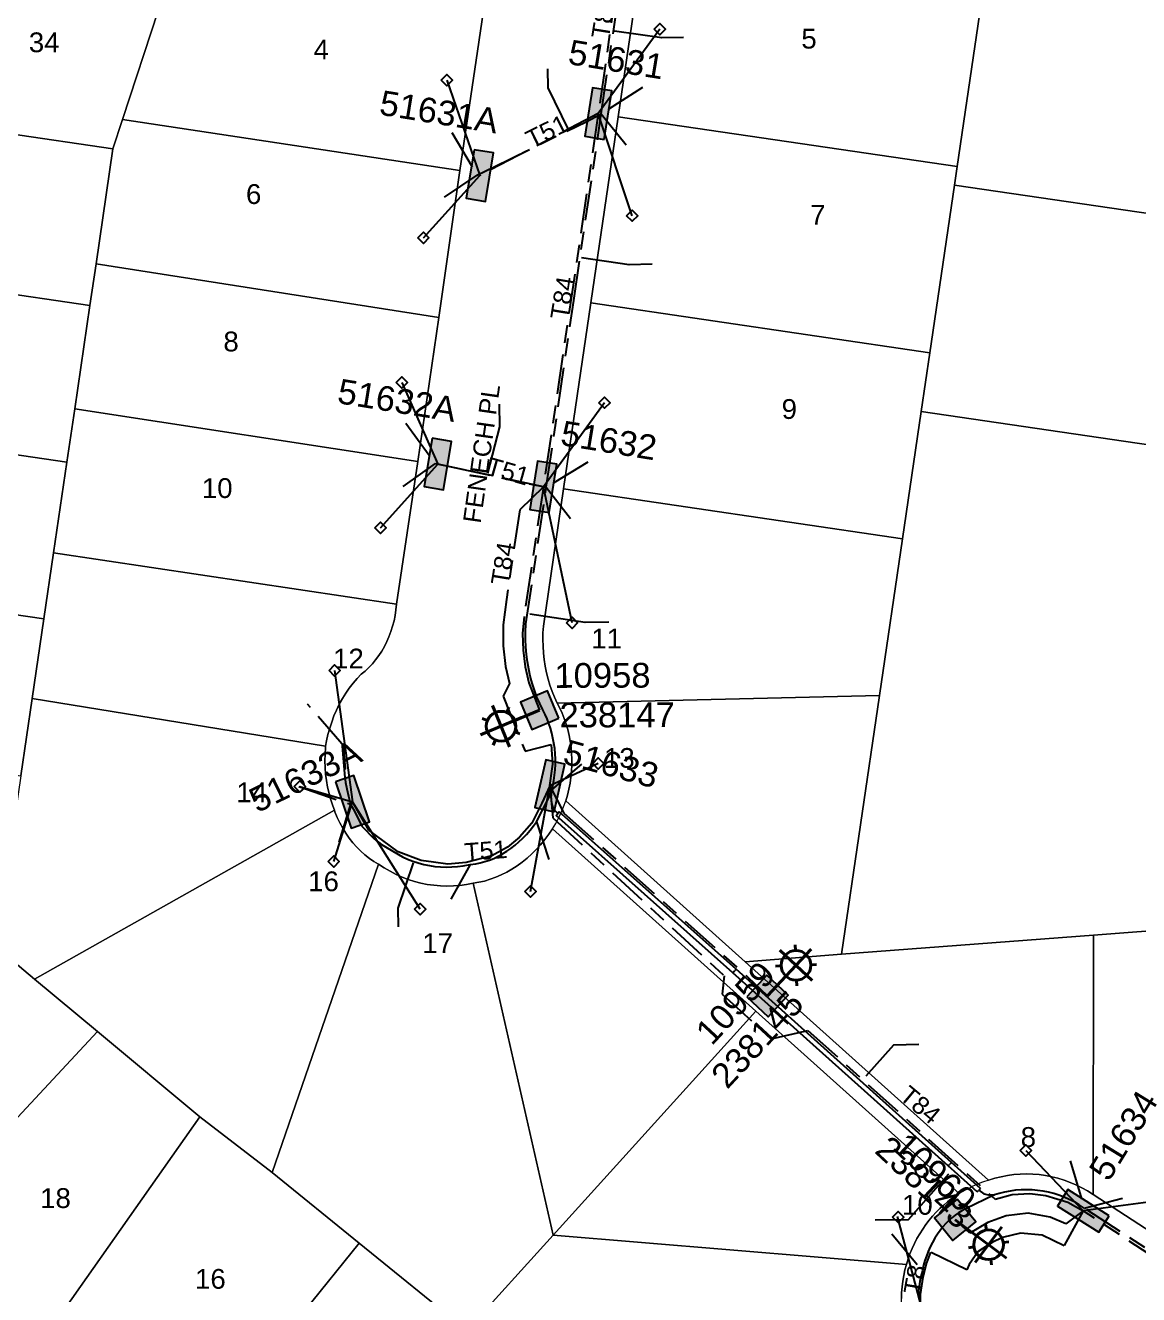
# Model space of a CAD drawing. Header units: metres. Extents: x 302094 to 304730, y 6265242 to 6268907.
# Drawn here: x 303814.9 to 303927.4, y 6267564 to 6267692.2 of the extents above; entities that cross this region are included whole.
import ezdxf
from ezdxf.enums import TextEntityAlignment as Align

# ---------------------------------------------------------------- set-up
doc = ezdxf.new("R2010")
doc.units = ezdxf.units.M
doc.linetypes.add('Cable Exist UG', pattern=[8.2, 4, -1.2, 1.8, -1.2])
doc.layers.get('0').update_dxf_attribs({"color": 6})
for name, color, linetype in [('_User Miscellaneous12', 7, 'Continuous'), ('Duct_SP_EXT', 7, 'Continuous'), ('Equip_SP_SL_EXT', 7, 'Continuous'), ('Mains_LV_EXT', 5, 'Continuous'), ('Mains_LV_SL_EXT', 4, 'Continuous'), ('Services_SP_EXT', 7, 'Continuous'), ('SupportsUG_SP_LV_EXT', 7, 'Continuous'), ('SupportsUG_SP_LV_SL_EXT', 7, 'Continuous'), ('Trench_SP_EXT', 7, 'Continuous')]:
    doc.layers.add(name, color=color, linetype=linetype)
for name, color, linetype, lineweight in [('Cadastre Buildings_SP_EXT', 9, 'Continuous', 5), ('Cadastre Land Parcels_SP_EXT', 7, 'Continuous', 5), ('Cadastre Roads_SP_EXT', 9, 'Continuous', 5)]:
    doc.layers.add(name, color=color, linetype=linetype, lineweight=lineweight)
doc.styles.add('COLUMN_LABEL', font='arial.ttf')
doc.styles.add('iecARIAL', font='arial.ttf', dxfattribs={"height": 2})
doc.styles.add('POLE_LABEL', font='arial.ttf')
doc.styles.get("Standard").update_dxf_attribs({"font": 'arial.ttf'})

# ---------------------------------------------------------------- blocks, each defined once
blk = doc.blocks.new('COLUMN_EXT')
blk.add_hatch(color=256).paths.add_polyline_path([(-1.49, 1.48), (-1.49, -1.49), (1.48, -1.49), (1.48, 1.48)])
blk.add_lwpolyline([(-1.49, -1.49), (1.48, -1.49), (1.48, 1.48), (-1.49, 1.48)], close=True)
for tag, height, style, flags, p in [('ASSET_NUM', 2.5, 'COLUMN_LABEL', 8, (2, 2)), ('STRUCTURE_PLANT_NUMBER', 0.2, 'POLE_LABEL', 9, (1.81, 0.03)), ('STREET_CODE', 0.2, 'COLUMN_LABEL', 9, (1.81, -0.2))]:
    blk.add_attdef(tag, text='', height=height, dxfattribs=dict(style=style, flags=flags)).set_placement(p, align=Align.MIDDLE_LEFT)
at = {"flags": 9}
for tag, p in [('COLUMN_TYPE', (1.81, -0.4)), ('OWNED_BY', (1.81, -0.6)), ('STATE', (1.81, -0.8)), ('USAGE', (1.81, -1)), ('LEGEND', (1.81, -1.2)), ('STREETNAME', (1.81, -1.6)), ('SUBURB', (1.81, -1.8)), ('LOCATION', (1.81, -1.4)), ('NOTES', (1.81, -2))]:
    blk.add_attdef(tag, text='', height=0.2, dxfattribs=at).set_placement(p, align=Align.MIDDLE_LEFT)
at = {"flags": 1}
blk.add_attdef('Z', (1.81, -2.35), '', height=0.2, dxfattribs=at)
blk = doc.blocks.new('PILLAR_EXT')
blk.add_hatch(color=256).paths.add_polyline_path([(-2.475, 0.99), (-2.475, -0.99), (2.475, -0.99), (2.475, 0.99)])
blk.add_lwpolyline([(-2.475, -0.99), (2.475, -0.99), (2.475, 0.99), (-2.475, 0.99)], close=True)
at = {"style": 'iecARIAL', "flags": 8}
blk.add_attdef('ASSET_NUM', (1.5, 3.5), '', height=2.5, dxfattribs=at)
for tag, p, flags in [('OWNED_BY', (0, -0.2), 9), ('STATE', (0, -0.4), 9), ('SUPPORT_TYPE', (0, -0.6), 9), ('USAGE', (0, -0.8), 9), ('LEGEND', (0, -1), 9), ('LOCATION', (0, -1.2), 9), ('NOTES', (0, -1.4), 9), ('STREETNAME', (0, -1.8), 9), ('SUBURB', (0, -2), 1), ('PARENT', (0, -1.6), 9)]:
    blk.add_attdef(tag, p, '', height=0.2, dxfattribs=dict(flags=flags))
blk = doc.blocks.new('SL_LANTERN_EXT')
at = {"lineweight": 40}
for p, q in [((0, 1.97), (0, 6.47)), ((-1.46, 5.68), (-1.06, 5.28)), ((1.46, 5.68), (1.06, 5.28)), ((-2.25, 4.22), (2.25, 4.22)), ((-1.46, 2.76), (-1.06, 3.16)), ((0, 0), (0, 2.72)), ((1.46, 2.76), (1.06, 3.16))]:
    blk.add_line(p, q, dxfattribs=at)
blk.add_circle((0, 4.22), 1.5, dxfattribs=at)
at = {"style": 'iecARIAL', "flags": 8}
blk.add_attdef('ASSET_NUM', (1.5, 1.5), '', height=2.5, dxfattribs=at)
for tag, p, height, flags in [('CONSTRUCTED_VOLTAGE', (0.98, -0.65), 0.2, 9), ('CONTROL_TYPE', (0.98, -0.85), 0.2, 9), ('LANTERN_PURPOSE', (0.98, -1.05), 0.2, 9), ('LANTERN_TYPE', (0.98, -1.25), 0.2, 9), ('NO_PHASES', (0.98, -1.45), 0.2, 9), ('LNUMBER', (2.18, -3.25), 2.5, 8), ('OPERATING_VOLTAGE', (0.98, -1.65), 0.2, 9), ('ORIENTATION', (0.98, -1.85), 0.2, 9), ('OWNED_BY', (0.98, -2.05), 0.2, 9), ('STATE', (0.98, -2.25), 0.2, 9), ('USAGE', (0.98, -2.45), 0.2, 9), ('CEXIST', (0.98, -2.65), 0.2, 9), ('CNEW', (0.98, -2.85), 0.2, 9), ('CNUMBER', (0.98, -3.05), 0.2, 9), ('CREMOVE', (0.98, -3.25), 0.2, 9), ('CREPLACE', (0.98, -3.45), 0.2, 9), ('LKINGHEIGHT', (0.98, -3.65), 0.2, 9), ('LBRACKET', (0.98, -3.85), 0.2, 9), ('LBRACKETVOCAB', (0.98, -4.05), 0.2, 9), ('LCATEGORY', (0.98, -4.25), 0.2, 9), ('LCHARGE1', (0.98, -4.45), 0.2, 9), ('LCHARGE1PERCENT', (0.98, -4.65), 0.2, 9), ('LCHARGE2', (0.98, -4.85), 0.2, 9), ('LCHARGE2PERCENT', (0.98, -5.05), 0.2, 9), ('LCHARGE3', (0.98, -5.25), 0.2, 9), ('LCHARGE3PERCENT', (0.98, -5.45), 0.2, 9), ('LEXIST', (0.98, -5.65), 0.2, 9), ('LLAMP', (0.98, -5.85), 0.2, 9), ('LLAMPVOCAB', (0.98, -6.05), 0.2, 9), ('LMAST', (0.98, -6.25), 0.2, 9), ('LMASTVOCAB', (0.98, -6.45), 0.2, 9), ('LNEW', (0.98, -6.65), 0.2, 9), ('LANTNUMBER', (0.98, -6.85), 0.2, 9), ('LOUTREACH', (0.98, -7.25), 0.2, 9), ('LOUTREACHVOCAB', (0.98, -7.45), 0.2, 9), ('LRATECODE', (0.98, -7.65), 0.2, 9), ('LREMOVE', (0.98, -7.85), 0.2, 9), ('LREPLACE', (0.98, -8.05), 0.2, 9), ('LTYPE', (0.98, -8.25), 0.2, 9), ('LTYPEVOCAB', (0.98, -8.45), 0.2, 9), ('LEGEND', (0.98, -8.65), 0.2, 9), ('LOCATION', (0.98, -8.85), 0.2, 9), ('NOTES', (0.98, -9.05), 0.2, 9), ('STREETNAME', (0.98, -9.25), 0.2, 9), ('SUBURB', (0.98, -9.45), 0.2, 1)]:
    blk.add_attdef(tag, p, '', height=height, dxfattribs=dict(flags=flags))
blk = doc.blocks.new('CCP_EXT')
at = {"flags": 9}
for tag, p in [('STATE', (0, -1.8)), ('LEGEND', (0, -1.4)), ('LIFE_SUPPORT', (0, -1.6)), ('NOTES', (0, -2))]:
    blk.add_attdef(tag, text='', height=0.2, dxfattribs=at).set_placement(p, align=Align.MIDDLE_LEFT)
blk.add_wipeout([(0, 0.57), (0.57, 0), (0, -0.57), (-0.57, 0)])
blk.add_lwpolyline([(-0.57, 0), (0, 0.57), (0.57, 0), (0, -0.57), (-0.57, 0)])
at = {"flags": 1}
blk.add_attdef('Z', (0, 0), '', height=0.2, dxfattribs=at)
at = {"flags": 9}
for tag, p in [('CCP_TYPE', (0, 0)), ('CONSTRUCTED_VOLTAGE', (0, -0.2)), ('OPERATING_VOLTAGE', (0, -0.6)), ('ORIENTATION', (0, -0.8)), ('OWNED_BY', (0, -1)), ('NO_PHASES', (0, -0.4)), ('USAGE', (0, -1.2))]:
    blk.add_attdef(tag, text='', height=0.2, dxfattribs=at).set_placement(p, align=Align.MIDDLE_LEFT)

msp = doc.modelspace()

# ---------------------------------------------------------------- linework, layer by layer
at = {"layer": '_User Miscellaneous12'}
for p, q in [((303868.56, 6267612.44), (303868.72, 6267612.62)), ((303886.41, 6267596.55), (303868.56, 6267612.44)), ((303868.88, 6267612.8), (303868.72, 6267612.62)), ((303886.73, 6267596.91), (303868.88, 6267612.8)), ((303886.41, 6267596.55), (303886.57, 6267596.73)), ((303886.73, 6267596.91), (303886.57, 6267596.73)), ((303908.49, 6267577.39), (303886.73, 6267596.91)), ((303908.17, 6267577.03), (303886.41, 6267596.55)), ((303908.17, 6267577.03), (303908.33, 6267577.21)), ((303908.17, 6267577.03), (303908.33, 6267577.21)), ((303911.1, 6267574.4), (303908.17, 6267577.03)), ((303908.49, 6267577.39), (303908.33, 6267577.21)), ((303908.49, 6267577.39), (303908.33, 6267577.21)), ((303911.42, 6267574.76), (303908.49, 6267577.39)), ((303911.1, 6267574.4), (303911.26, 6267574.58)), ((303911.42, 6267574.76), (303911.26, 6267574.58))]:
    msp.add_line(p, q, dxfattribs=at)
at = {"layer": 'Cadastre Land Parcels_SP_EXT', "linetype": 'Continuous'}
for points in [[(303937.3, 6267734.74), (303933.83, 6267735.21), (303928.86, 6267701.36), (303912.86, 6267703.71), (303911.84, 6267696.78), (303909.08, 6267677.98), (303908.8, 6267676.1), (303933.23, 6267672.53), (303932.85, 6267684.45), (303932.33, 6267700.87), (303937.3, 6267734.74)], [(303909.08, 6267677.98), (303911.84, 6267696.78), (303877.58, 6267701.81), (303874.82, 6267683.01), (303909.08, 6267677.98)], [(303828.54, 6267698.22), (303794.16, 6267698.36), (303792.11, 6267684.41), (303823.77, 6267679.77), (303824.74, 6267682.72), (303828.36, 6267693.7), (303828.54, 6267698.22)], [(303858.84, 6267677.59), (303861.46, 6267695.36), (303846.83, 6267694.61), (303828.36, 6267693.7), (303824.74, 6267682.72), (303858.84, 6267677.59)], [(303823.77, 6267679.77), (303792.11, 6267684.41), (303789.79, 6267668.58), (303821.45, 6267663.94), (303822.07, 6267668.17), (303823.77, 6267679.77)], [(303858.84, 6267677.59), (303824.74, 6267682.72), (303823.77, 6267679.77), (303822.07, 6267668.17), (303856.69, 6267662.74), (303858.84, 6267677.59)], [(303908.8, 6267676.1), (303909.08, 6267677.98), (303874.82, 6267683.01), (303872.06, 6267664.22), (303906.32, 6267659.18), (303908.8, 6267676.1)], [(303973.66, 6267643.25), (303973.48, 6267645.81), (303933.9, 6267651.62), (303933.38, 6267668.03), (303933.23, 6267672.53), (303908.8, 6267676.1), (303906.32, 6267659.18), (303905.45, 6267653.25), (303973.66, 6267643.25)], [(303821.45, 6267663.94), (303789.79, 6267668.58), (303787.46, 6267652.75), (303819.12, 6267648.11), (303819.92, 6267653.5), (303821.45, 6267663.94)], [(303854.57, 6267648.19), (303856.69, 6267662.74), (303822.07, 6267668.17), (303821.45, 6267663.94), (303819.92, 6267653.5), (303854.57, 6267648.19)], [(303905.45, 6267653.25), (303906.32, 6267659.18), (303872.06, 6267664.22), (303869.3, 6267645.42), (303903.56, 6267640.39), (303905.45, 6267653.25)], [(303852.42, 6267633.76), (303854.57, 6267648.19), (303819.92, 6267653.5), (303819.12, 6267648.11), (303817.78, 6267638.96), (303852.42, 6267633.76)], [(303973.66, 6267643.25), (303905.45, 6267653.25), (303903.56, 6267640.39), (303901.24, 6267624.56), (303897.4, 6267598.41), (303922.86, 6267600.35), (303941.32, 6267601.76), (303944.05, 6267620.35), (303947.6, 6267644.54), (303973.84, 6267640.7), (303973.66, 6267643.25)], [(303817.78, 6267638.96), (303819.12, 6267648.11), (303787.46, 6267652.75), (303785.14, 6267636.92), (303816.8, 6267632.28), (303817.78, 6267638.96)], [(303903.56, 6267640.39), (303869.3, 6267645.42), (303867.27, 6267631.57), (303867.22, 6267630.88), (303867.21, 6267630.2), (303867.23, 6267629.52), (303867.27, 6267628.84), (303867.35, 6267628.17), (303867.45, 6267627.5), (303867.58, 6267626.85), (303867.74, 6267626.21), (303867.93, 6267625.58), (303868.14, 6267624.96), (303868.39, 6267624.37), (303868.65, 6267623.78), (303901.24, 6267624.56), (303903.56, 6267640.39)], [(303852.42, 6267633.76), (303817.78, 6267638.96), (303816.8, 6267632.28), (303815.62, 6267624.23), (303845.27, 6267619.44), (303845.36, 6267619.96), (303845.5, 6267620.6), (303845.68, 6267621.24), (303845.88, 6267621.87), (303846.11, 6267622.48), (303846.37, 6267623.08), (303846.65, 6267623.66), (303846.96, 6267624.23), (303847.3, 6267624.77), (303847.66, 6267625.29), (303848.04, 6267625.79), (303848.44, 6267626.26), (303848.86, 6267626.7), (303849.25, 6267627.02), (303849.63, 6267627.37), (303849.99, 6267627.75), (303850.32, 6267628.15), (303850.64, 6267628.58), (303850.93, 6267629.03), (303851.21, 6267629.5), (303851.45, 6267629.99), (303851.67, 6267630.49), (303851.87, 6267631.01), (303852.04, 6267631.55), (303852.18, 6267632.09), (303852.29, 6267632.64), (303852.37, 6267633.2), (303852.42, 6267633.76)], [(303816.8, 6267632.28), (303785.14, 6267636.92), (303782.82, 6267621.09), (303814.48, 6267616.45), (303815.62, 6267624.23), (303816.8, 6267632.28)], [(303845.27, 6267619.44), (303815.62, 6267624.23), (303814.48, 6267616.45), (303812.47, 6267602.78), (303811.94, 6267599.17), (303815.86, 6267595.91), (303846.15, 6267612.97), (303845.99, 6267613.41), (303845.78, 6267614.02), (303845.61, 6267614.66), (303845.47, 6267615.3), (303845.35, 6267615.95), (303845.27, 6267616.61), (303845.22, 6267617.28), (303845.2, 6267617.95), (303845.21, 6267618.62), (303845.26, 6267619.3), (303845.27, 6267619.44)], [(303897.4, 6267598.41), (303901.24, 6267624.56), (303868.65, 6267623.78), (303868.92, 6267623.28), (303869.16, 6267622.76), (303869.37, 6267622.22), (303869.56, 6267621.67), (303869.73, 6267621.1), (303869.86, 6267620.52), (303869.98, 6267619.93), (303870.06, 6267619.34), (303870.11, 6267618.73), (303870.14, 6267618.12), (303870.13, 6267617.51), (303870.1, 6267616.9), (303870.05, 6267616.29), (303869.96, 6267615.68), (303869.85, 6267615.08), (303869.7, 6267614.49), (303869.54, 6267613.9), (303887.65, 6267597.66), (303897.4, 6267598.41)], [(303850.62, 6267607.5), (303850.15, 6267607.79), (303849.69, 6267608.1), (303849.24, 6267608.45), (303848.82, 6267608.83), (303848.41, 6267609.23), (303848.02, 6267609.67), (303847.66, 6267610.13), (303847.32, 6267610.63), (303847, 6267611.14), (303846.71, 6267611.68), (303846.45, 6267612.23), (303846.21, 6267612.81), (303846.15, 6267612.97), (303815.86, 6267595.91), (303822.22, 6267590.61), (303832.56, 6267581.98), (303839.87, 6267576.37), (303850.62, 6267607.5)], [(303860.17, 6267605.58), (303859.51, 6267605.46), (303858.84, 6267605.37), (303858.18, 6267605.32), (303857.52, 6267605.3), (303856.86, 6267605.32), (303856.2, 6267605.38), (303855.54, 6267605.47), (303854.89, 6267605.6), (303854.25, 6267605.77), (303853.62, 6267605.97), (303852.99, 6267606.21), (303852.38, 6267606.48), (303851.78, 6267606.79), (303851.19, 6267607.13), (303850.62, 6267607.5), (303839.87, 6267576.37), (303848.67, 6267569.22), (303859.54, 6267560.39), (303868.26, 6267570.03), (303860.17, 6267605.58)], [(303944.13, 6267585.93), (303941.32, 6267601.76), (303922.86, 6267600.35), (303922.81, 6267574.15), (303933.28, 6267567.33), (303944.13, 6267585.93)], [(303922.81, 6267574.15), (303922.86, 6267600.35), (303897.4, 6267598.41), (303887.65, 6267597.66), (303912.25, 6267575.59), (303912.89, 6267575.78), (303913.52, 6267575.94), (303914.16, 6267576.06), (303914.8, 6267576.15), (303915.45, 6267576.2), (303916.09, 6267576.22), (303916.73, 6267576.2), (303917.37, 6267576.15), (303918.01, 6267576.06), (303918.64, 6267575.94), (303919.26, 6267575.78), (303919.88, 6267575.59), (303920.49, 6267575.37), (303921.08, 6267575.11), (303921.67, 6267574.82), (303922.24, 6267574.5), (303922.81, 6267574.15)], [(303815.86, 6267595.91), (303811.94, 6267599.17), (303784.83, 6267578.8), (303785.79, 6267577.29), (303786.83, 6267575.82), (303787.93, 6267574.41), (303789.11, 6267573.05), (303790.35, 6267571.75), (303791.66, 6267570.52), (303793.02, 6267569.35), (303798.37, 6267565.01), (303822.22, 6267590.61), (303815.86, 6267595.91)], [(303909.29, 6267574.23), (303888.74, 6267592.66), (303868.26, 6267570.03), (303903.95, 6267567.08), (303904.12, 6267567.63), (303904.3, 6267568.16), (303904.52, 6267568.69), (303904.75, 6267569.2), (303905.01, 6267569.69), (303905.29, 6267570.17), (303905.6, 6267570.63), (303905.9, 6267571.1), (303906.23, 6267571.54), (303906.58, 6267571.97), (303906.94, 6267572.36), (303907.32, 6267572.73), (303907.72, 6267573.08), (303908.09, 6267573.41), (303908.48, 6267573.71), (303908.88, 6267573.99), (303909.29, 6267574.23)], [(303832.56, 6267581.98), (303822.22, 6267590.61), (303798.37, 6267565.01), (303812.53, 6267553.51), (303832.56, 6267581.98)], [(303839.87, 6267576.37), (303832.56, 6267581.98), (303812.53, 6267553.51), (303826.7, 6267542.02), (303848.67, 6267569.22), (303839.87, 6267576.37)], [(303903.95, 6267567.08), (303868.26, 6267570.03), (303859.54, 6267560.39), (303863.03, 6267557.56), (303877.4, 6267545.89), (303904.74, 6267558.21), (303904.49, 6267558.69), (303904.27, 6267559.19), (303904.08, 6267559.71), (303903.91, 6267560.24), (303903.76, 6267560.79), (303903.64, 6267561.34), (303903.55, 6267561.91), (303903.49, 6267562.48), (303903.45, 6267563.06), (303903.44, 6267563.64), (303903.46, 6267564.22), (303903.51, 6267564.8), (303903.58, 6267565.38), (303903.68, 6267565.95), (303903.8, 6267566.52), (303903.95, 6267567.08)], [(303859.54, 6267560.39), (303848.67, 6267569.22), (303826.7, 6267542.02), (303840.96, 6267530.38), (303863.03, 6267557.56), (303859.54, 6267560.39)]]:
    msp.add_lwpolyline(points, close=True, dxfattribs=at)
at = {"layer": 'Duct_SP_EXT'}
for p, q in [((303868.56, 6267612.44), (303868.72, 6267612.62)), ((303886.41, 6267596.55), (303868.56, 6267612.44)), ((303868.88, 6267612.8), (303868.72, 6267612.62)), ((303886.73, 6267596.91), (303868.88, 6267612.8)), ((303886.41, 6267596.55), (303886.57, 6267596.73)), ((303886.73, 6267596.91), (303886.57, 6267596.73)), ((303908.49, 6267577.39), (303886.73, 6267596.91)), ((303908.17, 6267577.03), (303886.41, 6267596.55)), ((303908.17, 6267577.03), (303908.33, 6267577.21)), ((303908.17, 6267577.03), (303908.33, 6267577.21)), ((303911.1, 6267574.4), (303908.17, 6267577.03)), ((303908.49, 6267577.39), (303908.33, 6267577.21)), ((303908.49, 6267577.39), (303908.33, 6267577.21)), ((303911.42, 6267574.76), (303908.49, 6267577.39)), ((303911.1, 6267574.4), (303911.26, 6267574.58)), ((303911.42, 6267574.76), (303911.26, 6267574.58))]:
    msp.add_line(p, q, dxfattribs=at)
at = {"layer": 'Duct_SP_EXT', "linetype": 'Continuous'}
for points in [[(303867.69, 6267687.84), (303867.73, 6267685.95), (303869.78, 6267681.74)], [(303878.25, 6267668.11), (303875.92, 6267668.07), (303871.13, 6267668.75)], [(303862.81, 6267653.97), (303862.85, 6267651.7), (303861.61, 6267647.02)], [(303905.21, 6267589.29), (303902.65, 6267589.24), (303899.84, 6267586.09)]]:
    msp.add_lwpolyline(points, dxfattribs=at)
at = {"layer": 'Mains_LV_EXT', "linetype": 'Cable Exist UG'}
for points in [[(303877.15, 6267720.78), (303874.21, 6267719.3), (303874.25, 6267718.04), (303874.18, 6267714.7), (303873.95, 6267711.79), (303872.08, 6267699.02), (303874.7, 6267696.46), (303872.82, 6267683.33)], [(303872.82, 6267683.33), (303860.85, 6267677.07)], [(303867.27, 6267645.63), (303856.61, 6267647.93)], [(303867.27, 6267645.63), (303864.88, 6267643.32), (303863.53, 6267634.24), (303863.2, 6267631.69), (303863.21, 6267629.55), (303863.44, 6267627.48), (303863.83, 6267625.76), (303863.19, 6267624.47), (303865.43, 6267618.91), (303868.04, 6267619.6), (303868.18, 6267617.62), (303867.82, 6267615), (303867.93, 6267615.43)], [(303867.93, 6267615.43), (303867.11, 6267613.67), (303866.09, 6267611.65), (303864.87, 6267610.23), (303863.63, 6267609.22), (303862.05, 6267608.34), (303859.46, 6267607.68), (303857.63, 6267607.52), (303856.16, 6267607.71), (303854.91, 6267607.87), (303852.58, 6267608.75), (303849.64, 6267610.95), (303847.98, 6267613.8)], [(303921.82, 6267572.49), (303919.87, 6267568.95), (303917.65, 6267570.05), (303915.47, 6267570.23), (303913.66, 6267569.79), (303912.6, 6267569.28), (303911.18, 6267568.38), (303910.28, 6267567.08), (303910.04, 6267566.54), (303906.37, 6267568.32), (303905.98, 6267567.23), (303905.59, 6267565.78), (303905.34, 6267564.03), (303905.38, 6267562.35), (303905.73, 6267560.68), (303906.41, 6267559.09)], [(303959.89, 6267554.35), (303954.79, 6267554.25), (303949.83, 6267555.32), (303943.51, 6267558.23), (303921.82, 6267572.49)]]:
    msp.add_lwpolyline(points, dxfattribs=at)
at = {"layer": 'Mains_LV_SL_EXT', "linetype": 'Cable Exist UG'}
for points in [[(303867.27, 6267645.63), (303865.32, 6267632.54), (303865.17, 6267630.81), (303865.22, 6267629.13), (303865.43, 6267627.46), (303865.8, 6267625.83), (303866.89, 6267623.07)], [(303867.93, 6267615.43), (303869.35, 6267612.66), (303887.93, 6267596.11), (303889.87, 6267594.26)], [(303921.82, 6267572.49), (303920.06, 6267571.17), (303918.48, 6267571.87), (303916.25, 6267572.25), (303914.04, 6267571.99), (303912.17, 6267571.3), (303910.36, 6267570.24), (303908.86, 6267571.58)]]:
    msp.add_lwpolyline(points, dxfattribs=at)
at = {"layer": 'Services_SP_EXT'}
msp.add_lwpolyline([(303928.89, 6267573.43), (303921.82, 6267572.49)], dxfattribs=at)
at = {"layer": 'Trench_SP_EXT', "linetype": 'Cable Exist UG'}
for points in [[(303873.11, 6267683.29), (303876.61, 6267707.02), (303877.09, 6267710.28), (303877.22, 6267711.27), (303877.35, 6267712.47), (303877.44, 6267713.67), (303877.51, 6267714.88), (303877.55, 6267716.08), (303877.57, 6267717.28), (303877.55, 6267718.48), (303877.51, 6267719.67), (303877.44, 6267720.87)], [(303877.28, 6267685.97), (303873.11, 6267683.29), (303876.29, 6267679.39)], [(303871.58, 6267682.51), (303873.11, 6267683.29)], [(303858.02, 6267681.41), (303860.56, 6267677.12), (303856.54, 6267674.41)], [(303862.28, 6267677.96), (303871.58, 6267682.51)], [(303860.56, 6267677.12), (303862.28, 6267677.96)], [(303853.38, 6267652.06), (303856.32, 6267647.98), (303852.36, 6267645.17)], [(303871.75, 6267648.12), (303867.56, 6267645.58), (303870.67, 6267641.58)], [(303856.32, 6267647.98), (303857.96, 6267647.66)], [(303857.96, 6267647.66), (303865.83, 6267645.92)], [(303868.13, 6267615.02), (303868.23, 6267615.44), (303868.33, 6267615.97), (303868.4, 6267616.51), (303868.45, 6267617.05), (303868.48, 6267617.59), (303868.48, 6267618.14), (303868.45, 6267618.67), (303868.41, 6267619.21), (303868.34, 6267619.74), (303868.24, 6267620.25), (303868.13, 6267620.75), (303867.99, 6267621.25), (303867.83, 6267621.73), (303867.65, 6267622.19), (303867.45, 6267622.64), (303867.21, 6267623.11), (303866.91, 6267623.73), (303866.62, 6267624.39), (303866.37, 6267625.08), (303866.15, 6267625.78), (303865.95, 6267626.49), (303865.8, 6267627.22), (303865.67, 6267627.95), (303865.57, 6267628.7), (303865.51, 6267629.45), (303865.47, 6267630.2), (303865.47, 6267630.96), (303865.5, 6267631.78), (303867.56, 6267645.58)], [(303865.83, 6267645.92), (303867.56, 6267645.58)], [(303847.13, 6267619.39), (303843.42, 6267623.69)], [(303847.13, 6267619.39), (303847.07, 6267618.06), (303847.16, 6267616.6), (303847.28, 6267615.77), (303847.4, 6267615.12), (303847.58, 6267614.37), (303847.77, 6267613.56)], [(303847.77, 6267613.56), (303848.25, 6267612.73), (303848.93, 6267611.34), (303850.18, 6267610.06), (303850.9, 6267609.51), (303853.04, 6267608.25), (303853.53, 6267608.03), (303854.08, 6267607.81), (303854.63, 6267607.64), (303855.18, 6267607.49), (303855.75, 6267607.38), (303856.31, 6267607.29), (303856.88, 6267607.24), (303857.46, 6267607.22), (303858.03, 6267607.23), (303858.6, 6267607.27), (303859.18, 6267607.35), (303859.86, 6267607.48), (303860.43, 6267607.56), (303860.89, 6267607.65), (303861.35, 6267607.77), (303861.81, 6267607.92), (303862.26, 6267608.1), (303862.7, 6267608.31), (303863.14, 6267608.55), (303863.57, 6267608.81), (303863.99, 6267609.1), (303864.41, 6267609.42), (303864.8, 6267609.76), (303865.19, 6267610.13), (303865.56, 6267610.52), (303865.92, 6267610.93), (303866.26, 6267611.38), (303866.57, 6267611.79), (303867.89, 6267614.35), (303868.13, 6267615.02)], [(303866.57, 6267611.79), (303868, 6267607.39)], [(303859.86, 6267607.48), (303857.34, 6267602.98)], [(303920.48, 6267577.55), (303921.92, 6267572.77), (303926.85, 6267574.05)], [(303921.92, 6267572.77), (303921.41, 6267573.11), (303920.92, 6267573.4), (303920.4, 6267573.65), (303919.89, 6267573.88), (303919.36, 6267574.08), (303918.83, 6267574.24), (303918.29, 6267574.38), (303917.75, 6267574.49), (303917.2, 6267574.56), (303916.65, 6267574.61), (303916.1, 6267574.63), (303915.54, 6267574.61), (303914.98, 6267574.57), (303914.43, 6267574.49), (303913.87, 6267574.39), (303913.31, 6267574.25), (303912.84, 6267574.11), (303909.92, 6267572.7), (303909.55, 6267572.5), (303909.2, 6267572.29), (303908.87, 6267572.05), (303908.54, 6267571.79), (303908.23, 6267571.5), (303907.93, 6267571.2), (303907.63, 6267570.86), (303907.35, 6267570.51), (303907.08, 6267570.13), (303906.82, 6267569.72), (303906.58, 6267569.3), (303906.36, 6267568.84), (303906.16, 6267568.39), (303905.98, 6267567.93), (303905.82, 6267567.47), (303905.69, 6267567), (303905.57, 6267566.42), (303905.41, 6267565.85), (303905.3, 6267565.37), (303905.22, 6267564.89), (303905.16, 6267564.4), (303905.12, 6267563.9)], [(303911.26, 6267574.58), (303911.77, 6267574.21), (303912.25, 6267574.1), (303912.84, 6267574.11)], [(303959.86, 6267554.67), (303958.94, 6267554.52), (303957.98, 6267554.44), (303957.02, 6267554.42), (303956.06, 6267554.45), (303955.1, 6267554.52), (303954.14, 6267554.63), (303953.19, 6267554.78), (303952.26, 6267554.96), (303951.35, 6267555.18), (303950.46, 6267555.44), (303949.51, 6267555.74), (303948.63, 6267556.07), (303948.38, 6267556.18), (303946.78, 6267556.84), (303945.85, 6267557.27), (303944.95, 6267557.74), (303944.1, 6267558.22), (303944.03, 6267558.27), (303940.61, 6267560.47), (303932.4, 6267565.94), (303921.89, 6267572.79)], [(303902.47, 6267570.17), (303905.57, 6267566.42)]]:
    msp.add_lwpolyline(points, dxfattribs=at)
for points in [[(303868.08, 6267613.79, -0.107024), (303868.13, 6267615.02)], [(303868.24, 6267613.22, -0.038586), (303868.08, 6267613.79)], [(303868.72, 6267612.62, -0.069906), (303868.24, 6267613.22)]]:
    msp.add_lwpolyline(points, format="xyb", dxfattribs=at)

# ---------------------------------------------------------------- block references
at = {"layer": 'Equip_SP_SL_EXT'}
ref = msp.add_blockref('SL_LANTERN_EXT', (303866.89, 6267623.07), dxfattribs=dict(at, rotation=112.5874567247682))
ref.add_attrib('ASSET_NUM', '10958', dxfattribs={"layer": '0', "height": 2.5, "rotation": 0.1794, "style": 'iecARIAL'}).set_placement((303868.39, 6267624.57), align=Align.BOTTOM_LEFT)
ref = msp.add_blockref('SL_LANTERN_EXT', (303889.92, 6267594.2), dxfattribs=dict(at, rotation=317.1307520942212))
ref.add_attrib('ASSET_NUM', '10959', dxfattribs={"layer": '0', "height": 2.5, "rotation": 47.2258, "style": 'iecARIAL'}).set_placement((303891.42, 6267595.71), align=Align.BOTTOM_RIGHT)
ref = msp.add_blockref('SL_LANTERN_EXT', (303908.86, 6267571.58), dxfattribs=dict(at, rotation=233.4532855143234))
ref.add_attrib('ASSET_NUM', '10960', dxfattribs={"layer": '0', "height": 2.5, "rotation": 317.0113, "style": 'iecARIAL'}).set_placement((303910.36, 6267573.08), align=Align.MIDDLE_RIGHT)
at = {"layer": 'SupportsUG_SP_LV_EXT'}
ref = msp.add_blockref('PILLAR_EXT', (303872.82, 6267683.33), dxfattribs=dict(at, rotation=80.82651953687896))
ref.add_attrib('ASSET_NUM', '51631', dxfattribs={"layer": '0', "height": 2.5, "rotation": 350.6792, "style": 'iecARIAL'}).set_placement((303874.32, 6267686.83), align=Align.BOTTOM_CENTER)
ref = msp.add_blockref('PILLAR_EXT', (303860.85, 6267677.07), dxfattribs=dict(at, rotation=260.7311504276616))
ref.add_attrib('ASSET_NUM', '51631A', dxfattribs={"layer": '0', "height": 2.5, "rotation": 350.7674, "style": 'iecARIAL'}).set_placement((303862.35, 6267680.57), align=Align.BOTTOM_RIGHT)
ref = msp.add_blockref('PILLAR_EXT', (303856.61, 6267647.93), dxfattribs=dict(at, rotation=260.7311504276616))
ref.add_attrib('ASSET_NUM', '51632A', dxfattribs={"layer": '0', "height": 2.5, "rotation": 350.7674, "style": 'iecARIAL'}).set_placement((303858.11, 6267651.43), align=Align.BOTTOM_RIGHT)
ref = msp.add_blockref('PILLAR_EXT', (303867.27, 6267645.63), dxfattribs=dict(at, rotation=80.82651953687896))
ref.add_attrib('ASSET_NUM', '51632', dxfattribs={"layer": '0', "height": 2.5, "rotation": 350.6878, "style": 'iecARIAL'}).set_placement((303868.77, 6267649.13), align=Align.BOTTOM_LEFT)
ref = msp.add_blockref('PILLAR_EXT', (303867.93, 6267615.43), dxfattribs=dict(at, rotation=77.28409429029281))
ref.add_attrib('ASSET_NUM', '51633', dxfattribs={"layer": '0', "height": 2.5, "rotation": 344.6059, "style": 'iecARIAL'}).set_placement((303869.43, 6267618.93), align=Align.MIDDLE_LEFT)
ref = msp.add_blockref('PILLAR_EXT', (303847.98, 6267613.8), dxfattribs=dict(at, rotation=288.6581965524356))
ref.add_attrib('ASSET_NUM', '51633A', dxfattribs={"layer": '0', "height": 2.5, "rotation": 26.2535, "style": 'iecARIAL'}).set_placement((303849.48, 6267617.3), align=Align.BOTTOM_RIGHT)
ref = msp.add_blockref('PILLAR_EXT', (303921.82, 6267572.49), dxfattribs=dict(at, rotation=147.5935408549713))
ref.add_attrib('ASSET_NUM', '51634', dxfattribs={"layer": '0', "height": 2.5, "rotation": 58.3824, "style": 'iecARIAL'}).set_placement((303923.32, 6267575.99), align=Align.MIDDLE_LEFT)
at = {"layer": 'SupportsUG_SP_LV_SL_EXT'}
ref = msp.add_blockref('COLUMN_EXT', (303866.89, 6267623.07), dxfattribs=dict(at, rotation=112.5874567247682))
ref.add_attrib('ASSET_NUM', '238147', dxfattribs={"layer": '0', "height": 2.5, "rotation": 0.1794, "style": 'COLUMN_LABEL'}).set_placement((303868.89, 6267623.82), align=Align.TOP_LEFT)
ref = msp.add_blockref('COLUMN_EXT', (303889.92, 6267594.2), dxfattribs=dict(at, rotation=317.1307520942212))
ref.add_attrib('ASSET_NUM', '238145', dxfattribs={"layer": '0', "height": 2.5, "rotation": 47.2258, "style": 'COLUMN_LABEL'}).set_placement((303891.92, 6267594.95), align=Align.TOP_RIGHT)
ref = msp.add_blockref('COLUMN_EXT', (303908.86, 6267571.58), dxfattribs=dict(at, rotation=219.2908872564379))
ref.add_attrib('ASSET_NUM', '238143', dxfattribs={"layer": '0', "height": 2.5, "rotation": 317.0202, "style": 'COLUMN_LABEL'}).set_placement((303910.86, 6267572.33), align=Align.TOP_RIGHT)

# ---------------------------------------------------------------- texts
at = {"layer": 'Cadastre Land Parcels_SP_EXT'}
for s, p in [('5', (303893.33, 6267689.9)), ('34', (303815.28, 6267689.53)), ('4', (303844.05, 6267688.8)), ('6', (303837.22, 6267674.2)), ('7', (303894.22, 6267672.1)), ('8', (303834.94, 6267659.31)), ('9', (303891.34, 6267652.49)), ('10', (303832.76, 6267644.5)), ('11', (303872.1, 6267629.3)), ('12', (303846.02, 6267627.28)), ('13', (303873.39, 6267617.24)), ('14', (303836.24, 6267613.77)), ('16', (303843.5, 6267604.78)), ('17', (303855.04, 6267598.53)), ('8', (303915.49, 6267578.95)), ('18', (303816.42, 6267572.78)), ('10', (303903.5, 6267572.1)), ('16', (303832.07, 6267564.62))]:
    msp.add_text(s, height=2, dxfattribs=at).set_placement(p)
at = {"layer": 'Cadastre Roads_SP_EXT'}
msp.add_text('FENECH PL', height=1.8, rotation=81.9032, dxfattribs=at).set_placement((303860.92, 6267641.87))
at = {"layer": 'Mains_LV_EXT'}
for s, rotation, p in [('T84', 80.9294, (303873.88, 6267690.81)), ('T51', 26.2051, (303866.07, 6267679.78)), ('T84', 80.7155, (303869.73, 6267662.43)), ('T51', 344.098, (303861.37, 6267646.93)), ('T84', 80.8266, (303863.73, 6267635.6)), ('T51', 4.3483, (303859.36, 6267607.82)), ('T84', 320.1132, (303903.11, 6267583.89)), ('T8', 80.0479, (303905.42, 6267563.96))]:
    msp.add_text(s, height=1.8, rotation=rotation, dxfattribs=at).set_placement(p)

# ---------------------------------------------------------------- next in the draw order: block references
at = {"layer": 'Services_SP_EXT'}
for p in [(303879.03, 6267691.86), (303857.52, 6267686.7), (303876.25, 6267673.02), (303855.14, 6267670.79), (303852.97, 6267656.16), (303873.45, 6267654.13), (303850.8, 6267641.49), (303870.16, 6267631.88), (303846.18, 6267627.07), (303872.82, 6267617.69), (303842.67, 6267615.37), (303846.08, 6267607.77), (303865.98, 6267604.75), (303854.83, 6267602.96), (303916.01, 6267578.6), (303903.11, 6267571.87)]:
    msp.add_blockref('CCP_EXT', p, dxfattribs=at)

# ---------------------------------------------------------------- next in the draw order: linework, layer by layer
at = {"layer": 'Cadastre Buildings_SP_EXT', "linetype": 'Continuous'}
msp.add_lwpolyline([(303888.74, 6267592.66), (303868.19, 6267611.09), (303867.81, 6267610.53), (303867.41, 6267610), (303866.99, 6267609.48), (303866.55, 6267609), (303866.1, 6267608.54), (303865.62, 6267608.11), (303865.13, 6267607.71), (303864.62, 6267607.34), (303864.09, 6267607), (303863.56, 6267606.7), (303863.01, 6267606.42), (303862.46, 6267606.19), (303861.89, 6267605.98), (303861.32, 6267605.81), (303860.75, 6267605.68), (303860.17, 6267605.58), (303868.26, 6267570.03), (303888.74, 6267592.66)], close=True, dxfattribs=at)
at = {"layer": 'Cadastre Roads_SP_EXT', "linetype": 'Continuous'}
for points in [[(303861.46, 6267695.36), (303858.84, 6267677.59), (303856.69, 6267662.74), (303854.57, 6267648.19), (303852.42, 6267633.76), (303852.37, 6267633.2), (303852.29, 6267632.64), (303852.18, 6267632.09), (303852.04, 6267631.55), (303851.87, 6267631.01), (303851.67, 6267630.49), (303851.45, 6267629.99), (303851.21, 6267629.5), (303850.93, 6267629.03), (303850.64, 6267628.58), (303850.32, 6267628.15), (303849.99, 6267627.75), (303849.63, 6267627.37), (303849.25, 6267627.02), (303848.86, 6267626.7), (303848.44, 6267626.26), (303848.04, 6267625.79), (303847.66, 6267625.29), (303847.3, 6267624.77), (303846.96, 6267624.23), (303846.65, 6267623.66), (303846.37, 6267623.08), (303846.11, 6267622.48), (303845.88, 6267621.87), (303845.68, 6267621.24), (303845.5, 6267620.6), (303845.36, 6267619.96), (303845.27, 6267619.44), (303845.26, 6267619.3), (303845.21, 6267618.62), (303845.2, 6267617.95), (303845.22, 6267617.28), (303845.27, 6267616.61), (303845.35, 6267615.95), (303845.47, 6267615.3), (303845.61, 6267614.66), (303845.78, 6267614.02), (303845.99, 6267613.41), (303846.15, 6267612.97), (303846.21, 6267612.81), (303846.45, 6267612.23), (303846.71, 6267611.68), (303847, 6267611.14), (303847.32, 6267610.63), (303847.66, 6267610.13), (303848.02, 6267609.67), (303848.41, 6267609.23), (303848.82, 6267608.83), (303849.24, 6267608.45), (303849.69, 6267608.1), (303850.15, 6267607.79), (303850.62, 6267607.5), (303851.19, 6267607.13), (303851.78, 6267606.79), (303852.38, 6267606.48), (303852.99, 6267606.21), (303853.62, 6267605.97), (303854.25, 6267605.77), (303854.89, 6267605.6), (303855.54, 6267605.47), (303856.2, 6267605.38), (303856.86, 6267605.32), (303857.52, 6267605.3), (303858.18, 6267605.32), (303858.84, 6267605.37), (303859.51, 6267605.46), (303860.17, 6267605.58), (303860.75, 6267605.68), (303861.32, 6267605.81), (303861.89, 6267605.98), (303862.46, 6267606.19), (303863.01, 6267606.42), (303863.56, 6267606.7), (303864.09, 6267607), (303864.62, 6267607.34), (303865.13, 6267607.71), (303865.62, 6267608.11), (303866.1, 6267608.54), (303866.55, 6267609), (303866.99, 6267609.48), (303867.41, 6267610), (303867.81, 6267610.53), (303868.19, 6267611.09), (303868.51, 6267611.62), (303868.8, 6267612.17), (303868.9, 6267612.37), (303869.07, 6267612.73), (303869.31, 6267613.31), (303869.54, 6267613.9), (303869.7, 6267614.49), (303869.85, 6267615.08), (303869.96, 6267615.68), (303870.05, 6267616.29), (303870.1, 6267616.9), (303870.13, 6267617.51), (303870.14, 6267618.12), (303870.11, 6267618.73), (303870.06, 6267619.34), (303869.98, 6267619.93), (303869.86, 6267620.52), (303869.73, 6267621.1), (303869.56, 6267621.67), (303869.37, 6267622.22), (303869.16, 6267622.76), (303868.92, 6267623.28), (303868.65, 6267623.78), (303868.39, 6267624.37), (303868.14, 6267624.96), (303867.93, 6267625.58), (303867.74, 6267626.21), (303867.58, 6267626.85), (303867.45, 6267627.5), (303867.35, 6267628.17), (303867.27, 6267628.84), (303867.23, 6267629.52), (303867.21, 6267630.2), (303867.22, 6267630.88), (303867.27, 6267631.57), (303869.3, 6267645.42), (303872.06, 6267664.22), (303874.82, 6267683.01), (303877.58, 6267701.81)], [(303933.28, 6267567.33), (303922.8, 6267574.15), (303922.24, 6267574.5), (303921.67, 6267574.82), (303921.08, 6267575.11), (303920.49, 6267575.37), (303919.88, 6267575.59), (303919.26, 6267575.78), (303918.64, 6267575.94), (303918.01, 6267576.06), (303917.37, 6267576.15), (303916.73, 6267576.2), (303916.09, 6267576.22), (303915.45, 6267576.2), (303914.8, 6267576.15), (303914.16, 6267576.06), (303913.52, 6267575.94), (303912.89, 6267575.78), (303912.26, 6267575.59), (303911.65, 6267575.38), (303911.04, 6267575.14), (303910.45, 6267574.87), (303910.44, 6267574.86), (303909.87, 6267574.57), (303909.29, 6267574.23), (303908.88, 6267573.99), (303908.48, 6267573.71), (303908.1, 6267573.41), (303907.72, 6267573.08), (303907.33, 6267572.73), (303906.94, 6267572.36), (303906.58, 6267571.97), (303906.23, 6267571.54), (303905.9, 6267571.1), (303905.6, 6267570.63), (303905.29, 6267570.17), (303905.01, 6267569.7), (303904.75, 6267569.2), (303904.52, 6267568.69), (303904.3, 6267568.16), (303904.12, 6267567.63), (303903.95, 6267567.08), (303903.8, 6267566.52), (303903.68, 6267565.95), (303903.58, 6267565.38), (303903.51, 6267564.8), (303903.46, 6267564.22), (303903.44, 6267563.64)]]:
    msp.add_lwpolyline(points, dxfattribs=at)
at = {"layer": 'Duct_SP_EXT', "linetype": 'Continuous'}
for points in [[(303881.43, 6267691.01), (303879.25, 6267690.97), (303874.47, 6267691.65)], [(303873.88, 6267631.97), (303871.5, 6267631.94), (303865.91, 6267632.76)], [(303852.64, 6267601.18), (303852.61, 6267603.07), (303854.14, 6267607.64)], [(303900.78, 6267571.59), (303904.16, 6267571.63), (303908.22, 6267576.23)]]:
    msp.add_lwpolyline(points, dxfattribs=at)
at = {"layer": 'Mains_LV_EXT', "linetype": 'Cable Exist UG'}
for points in [[(303872.82, 6267683.33), (303867.27, 6267645.63)], [(303867.93, 6267615.43), (303868.23, 6267612.18), (303885.55, 6267596.22), (303885.33, 6267594.39), (303890.27, 6267589.87), (303894, 6267590.71), (303912.91, 6267573.68), (303914.64, 6267574.13), (303916.43, 6267574.23), (303918.02, 6267574.04), (303920.27, 6267573.38), (303921.82, 6267572.49)]]:
    msp.add_lwpolyline(points, dxfattribs=at)
at = {"layer": 'Services_SP_EXT'}
for points in [[(303879.03, 6267691.86), (303872.82, 6267683.33)], [(303857.52, 6267686.7), (303860.85, 6267677.07)], [(303876.25, 6267673.02), (303872.82, 6267683.33)], [(303855.14, 6267670.79), (303860.85, 6267677.07)], [(303852.97, 6267656.16), (303856.61, 6267647.93)], [(303873.45, 6267654.13), (303867.27, 6267645.63)], [(303850.8, 6267641.49), (303856.61, 6267647.93)], [(303870.16, 6267631.88), (303867.27, 6267645.63)], [(303846.18, 6267627.07), (303847.98, 6267613.8)], [(303872.82, 6267617.69), (303867.93, 6267615.43)], [(303842.67, 6267615.37), (303847.98, 6267613.8)], [(303865.98, 6267604.74), (303867.93, 6267615.43)], [(303846.08, 6267607.77), (303847.98, 6267613.8)], [(303854.83, 6267602.96), (303847.98, 6267613.8)], [(303916.01, 6267578.6), (303921.82, 6267572.49)], [(303903.01, 6267571.92), (303906.41, 6267559.09)]]:
    msp.add_lwpolyline(points, dxfattribs=at)
at = {"layer": 'Trench_SP_EXT', "linetype": 'Cable Exist UG'}
for points in [[(303867.56, 6267645.58), (303870.34, 6267664.46), (303873.11, 6267683.29)], [(303868.13, 6267615.02), (303871.91, 6267618.26)], [(303842.56, 6267615.36), (303847.77, 6267613.56), (303846.26, 6267608.63)]]:
    msp.add_lwpolyline(points, dxfattribs=at)

doc.saveas('drawing.dxf')
